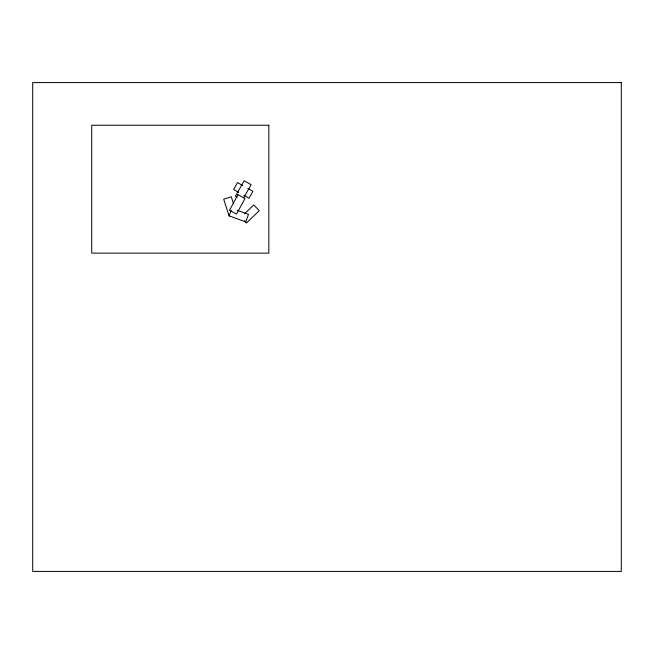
<?xml version="1.0" encoding="UTF-8"?>
<svg xmlns="http://www.w3.org/2000/svg" width="654" height="654" viewBox="0 0 654 654"><rect width="100%" height="100%" fill="white"/><g stroke="black" fill="none" stroke-linecap="round" stroke-linejoin="round"><path stroke-width="0.98" d="M231.164 210.196L229.104 215.82L245.749 221.91L248.495 214.414L237.394 210.359M243.819 197.524L251.111 184.681L244.171 180.741L235.424 196.159L237.165 197.14M244.522 213.817L253.727 204.923L259.27 210.662L246.525 222.981L244.449 220.823M242.667 185.491L237.533 182.572L233.592 189.513L238.735 192.431M247.809 188.409L252.943 191.32L249.011 198.26L243.868 195.342M233.404 203.337L231.279 196.78L223.693 199.233L229.145 216.098M237.942 194.712L229.521 210.31L236.535 214.095L244.956 198.505L237.942 194.712M621.3 82.592L32.7 82.592L32.7 571.408L621.3 571.408L621.3 82.592M268.835 125.233L91.732 125.233L91.732 253.139L268.835 253.139L268.835 125.233"/></g></svg>
